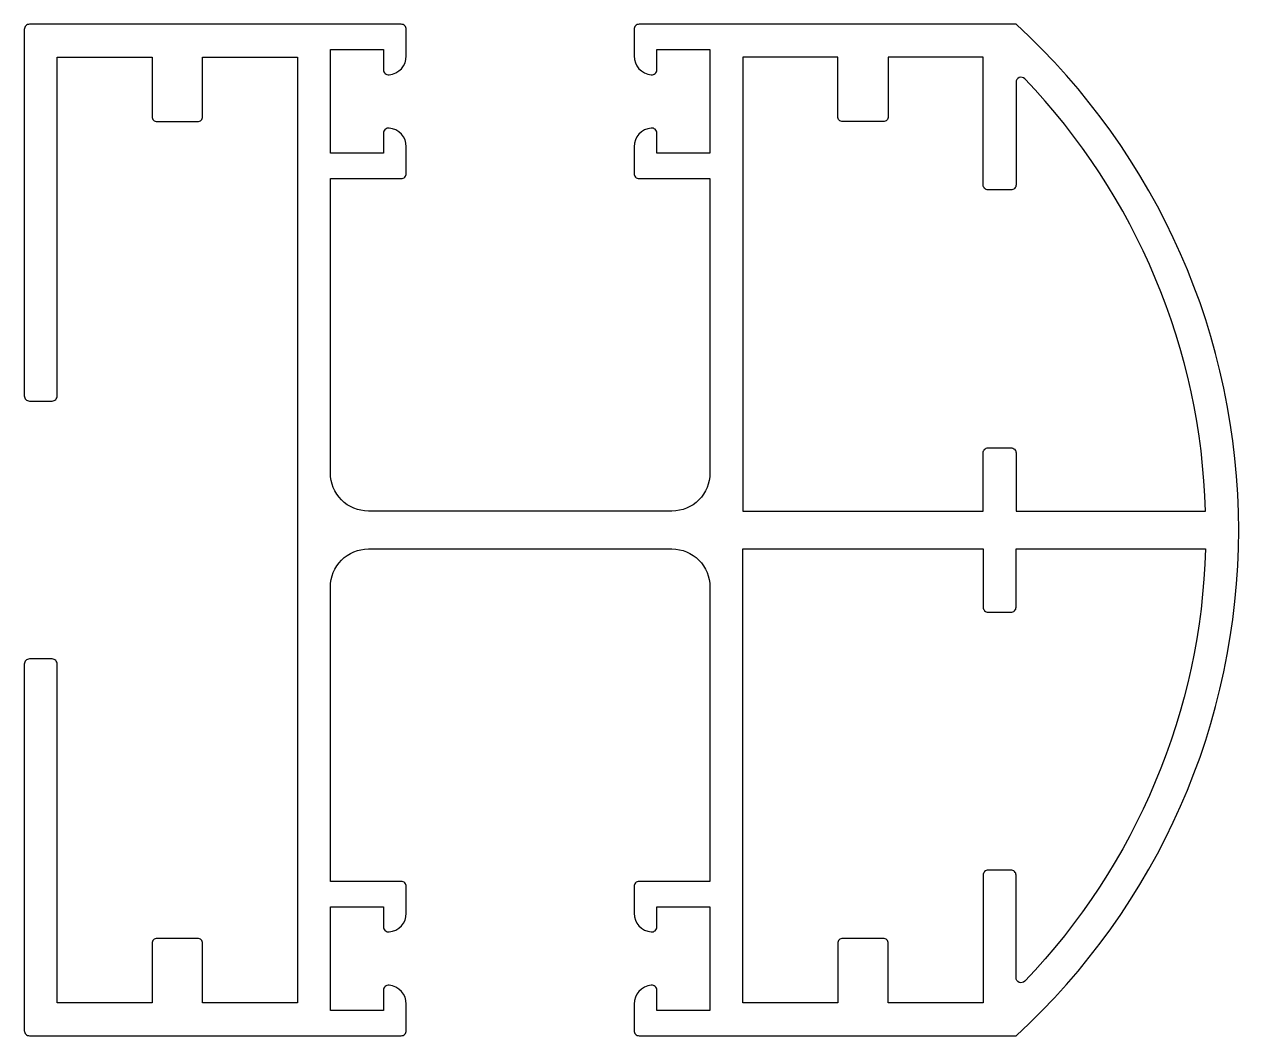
# Model space of a CAD drawing. Extents: x 134.9 to 182.9, y 189 to 229.
import ezdxf

# ---------------------------------------------------------------- set-up
doc = ezdxf.new("R2010")
doc.units = 0
doc.header["$LTSCALE"] = 15
doc.layers.get('0').update_dxf_attribs({"linetype": 'CONTINUOUS'})

msp = doc.modelspace()

# ---------------------------------------------------------------- linework, layer by layer
at = {"color": 0, "linetype": 'CONTINUOUS', "ltscale": 0.05}
for points in [[(174.093, 189.048, 0.439999), (174.093, 229.048), (159.193, 229.048, 0.414214), (158.993, 228.848), (158.993, 227.798, 0.387795), (159.675, 227.051, 0.441135), (159.893, 227.25), (159.893, 228.048), (161.993, 228.048), (161.993, 223.948), (159.893, 223.948), (159.893, 224.746, 0.441135), (159.675, 224.945, 0.387795), (158.993, 224.198), (158.993, 223.148, 0.414214), (159.193, 222.948), (161.993, 222.948), (161.993, 211.298, -0.414214), (160.493, 209.798), (148.493, 209.798, -0.414214), (146.993, 211.298), (146.993, 222.948), (149.793, 222.948, 0.414214), (149.993, 223.148), (149.993, 224.198, 0.387795), (149.311, 224.945, 0.441135), (149.093, 224.746), (149.093, 223.948), (146.993, 223.948), (146.993, 228.048), (149.093, 228.048), (149.093, 227.25, 0.441135), (149.311, 227.051, 0.387795), (149.993, 227.798), (149.993, 228.848, 0.414214), (149.793, 229.048), (135.093, 229.048, 0.414214), (134.893, 228.848), (134.893, 214.348, 0.414214), (135.093, 214.148), (135.993, 214.148, 0.414214), (136.193, 214.348), (136.193, 227.748), (139.943, 227.748), (139.943, 225.398, 0.414214), (140.143, 225.198), (141.743, 225.198, 0.414214), (141.943, 225.398), (141.943, 227.748), (145.693, 227.748), (145.693, 190.348), (141.943, 190.348), (141.943, 192.698, 0.414214), (141.743, 192.898), (140.143, 192.898, 0.414214), (139.943, 192.698), (139.943, 190.348), (136.193, 190.348), (136.193, 203.748, 0.414214), (135.993, 203.948), (135.093, 203.948, 0.414214), (134.893, 203.748), (134.893, 189.248, 0.414214), (135.093, 189.048), (149.793, 189.048, 0.414214), (149.993, 189.248), (149.993, 190.298, 0.387795), (149.311, 191.045, 0.441135), (149.093, 190.846), (149.093, 190.048), (146.993, 190.048), (146.993, 194.148), (149.093, 194.148), (149.093, 193.35, 0.441135), (149.311, 193.151, 0.387795), (149.993, 193.898), (149.993, 194.948, 0.414214), (149.793, 195.148), (146.993, 195.148), (146.993, 206.798, -0.414214), (148.493, 208.298), (160.493, 208.298, -0.414214), (161.993, 206.798), (161.993, 195.148), (159.193, 195.148, 0.414214), (158.993, 194.948), (158.993, 193.898, 0.387795), (159.675, 193.151, 0.441135), (159.893, 193.35), (159.893, 194.148), (161.993, 194.148), (161.993, 190.048), (159.893, 190.048), (159.893, 190.846, 0.441135), (159.675, 191.045, 0.387795), (158.993, 190.298), (158.993, 189.248, 0.414214), (159.193, 189.048)], [(169.043, 225.398, -0.414214), (168.843, 225.198), (167.243, 225.198, -0.414214), (167.043, 225.398), (167.043, 227.748), (163.293, 227.748), (163.293, 209.798), (172.793, 209.798), (172.793, 212.098, -0.414214), (172.993, 212.298), (173.893, 212.298, -0.414214), (174.093, 212.098), (174.093, 209.798), (181.582, 209.798, 0.185507), (174.438, 226.892, 0.676407), (174.093, 226.754), (174.093, 222.698, -0.414214), (173.893, 222.498), (172.993, 222.498, -0.414214), (172.793, 222.698), (172.793, 227.748), (169.043, 227.748)], [(172.793, 205.998, 0.414214), (172.993, 205.798), (173.893, 205.798, 0.414214), (174.093, 205.998), (174.093, 208.298), (181.582, 208.298, -0.185507), (174.438, 191.204, -0.676407), (174.093, 191.342), (174.093, 195.398, 0.414214), (173.893, 195.598), (172.993, 195.598, 0.414214), (172.793, 195.398), (172.793, 190.348), (169.043, 190.348), (169.043, 192.698, 0.414214), (168.843, 192.898), (167.243, 192.898, 0.414214), (167.043, 192.698), (167.043, 190.348), (163.293, 190.348), (163.293, 208.298), (172.793, 208.298)]]:
    msp.add_lwpolyline(points, format="xyb", close=True, dxfattribs=at)

doc.saveas('drawing.dxf')
